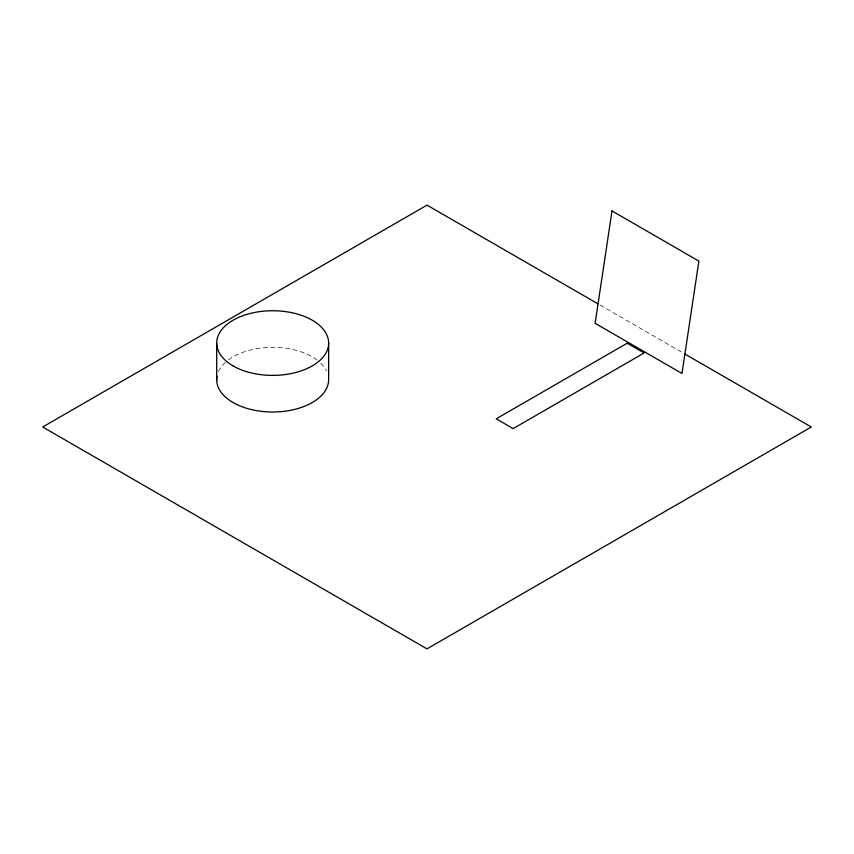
<?xml version="1.0" encoding="UTF-8"?>
<svg xmlns="http://www.w3.org/2000/svg" width="854" height="854" viewBox="0 0 854 854"><rect width="100%" height="100%" fill="white"/><g stroke="black" fill="none" stroke-linecap="round" stroke-linejoin="round"><path stroke-width="0.64" stroke-dasharray="4.27 3.2" d="M600.106 305.07L683.2 353.044M218.432 371.671A55.98 32.324 0 0 1 227.388 360.676M228.37 359.918A55.98 32.324 0 0 1 317.186 360.089M320.826 363.196A55.98 32.324 0 0 1 326.57 370.956"/><path stroke-width="1.28" d="M597.8 303.736L427 205.131L42.7 427L427 648.869L811.3 427L684.353 353.705M328.641 342.7L328.641 379.304A55.98 32.324 0 0 1 270.174 411.97A55.98 32.324 0 0 1 216.969 376.433M216.692 343.436L216.692 380.051M612.008 210.938L595.121 323.314L681.983 373.465L698.882 261.089L612.008 210.938M627.178 343.212L496.206 418.834L513.147 428.612L644.108 352.99L627.178 343.212M233.537 366.185A55.98 32.324 0 0 0 326.901 351.079A55.98 32.324 0 0 0 257.566 311.945A55.98 32.324 0 0 0 233.537 366.185"/></g></svg>
